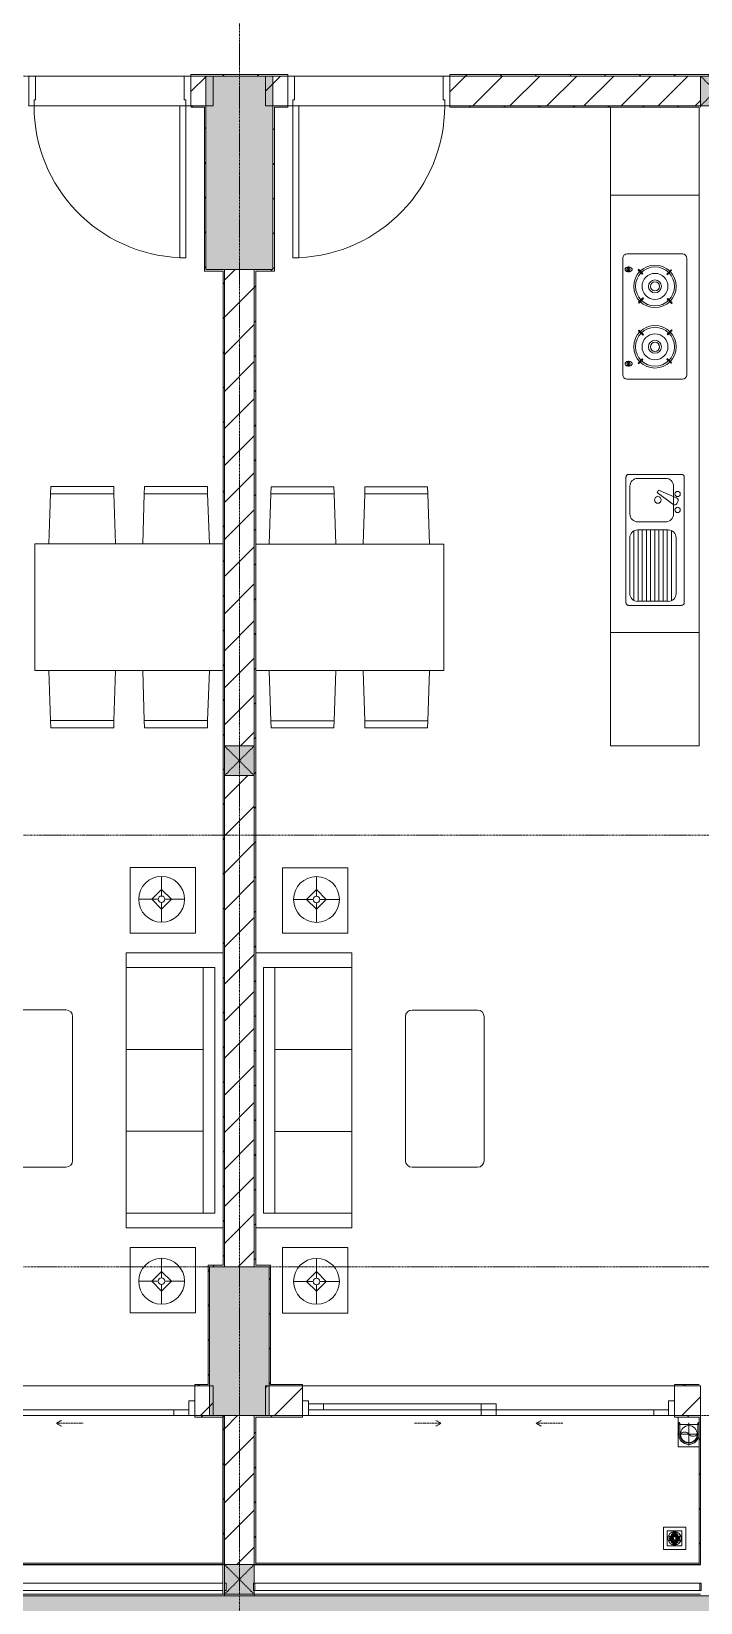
# Model space of a CAD drawing. Header units: millimetres. Extents: x 5357 to 259384, y -16348 to 109893.
# Drawn here: x 90355 to 94853, y 23281 to 33837 of the extents above; entities that cross this region are included whole.
import ezdxf

# ---------------------------------------------------------------- set-up
doc = ezdxf.new("R2010")
doc.units = ezdxf.units.MM
for name, pattern in [('Dash', [6, 3, -3]), ('Grid Line', [22.225, 12.7, -3.175, 3.175, -3.175]), ('IMPORT-CENTER _3_', [10.16, 6.35, -1.27, 1.27, -1.27])]:
    doc.linetypes.add(name, pattern=pattern)
for name, color, linetype, lineweight in [('0-1', 7, 'Continuous', 5), ('A-DETL-GENF', 92, 'Continuous', 9), ('A-DOOR', 31, 'Continuous', 9), ('A-DOOR-FRAM', 31, 'Continuous', 9), ('A-DOOR-HDLN', 31, 'Dash', 9), ('A-FLOR-1', 53, 'Continuous', 9), ('A-FLOR-HRAL', 11, 'Continuous', 9), ('A-FLOR-PATT', 8, 'Continuous', 9), ('A-WALL', 113, 'Continuous', 9), ('A-WALL-3', 113, 'Continuous', 18), ('A-WALL-PATT', 111, 'Continuous', 9), ('A-WALL-PATT-2', 53, 'Continuous', 9), ('G-IMPT', 8, 'Continuous', 9), ('G-IMPT-2', 8, 'IMPORT-CENTER _3_', 9), ('I-FURN', 30, 'Continuous', 9), ('I-FURN-1', 254, 'Continuous', 9), ('I-WALL-1', 9, 'Continuous', 18), ('I-WALL-2', 53, 'Continuous', 9), ('I-WALL-3', 2, 'Continuous', 18), ('M-EQPM', 50, 'Continuous', 9), ('S-BEAM-1', 53, 'Continuous', 9), ('S-COLS', 52, 'Continuous', 9), ('S-COLS-1', 253, 'Continuous', 5), ('S-COLS-2', 9, 'Continuous', 18), ('S-COLS-5', 52, 'Continuous', 18), ('S-COLS-6', 52, 'Dash', 9), ('S-COLS-HDLN', 52, 'Dash', 9), ('S-GRID-1', 1, 'Grid Line', 9)]:
    doc.layers.add(name, color=color, linetype=linetype, lineweight=lineweight)
pattern_1 = [(45, (0, 0), (-116.67262, 116.67262), [])]
pattern_2 = [(45, (0, 0), (-124.4508, 124.4508), [])]

# ---------------------------------------------------------------- blocks, each defined once
blk = doc.blocks.new('NCV_TKTC_KET CAU_rvt-1-TKCS_MB CẢNH QUAN CÂY XANH')
at = {"layer": 'S-COLS-1'}
for points in [[(91978, 32237), (91978, 33537), (91528, 33537), (91528, 32237)], [(91953, 24537), (91953, 25537), (91553, 25537), (91553, 24537)]]:
    blk.add_hatch(color=256, dxfattribs=at).paths.add_polyline_path(points)
at = {"layer": 'S-BEAM-1'}
for p, q in [((91643, 23535), (86478, 23535)), ((94852, 23535), (91853, 23535))]:
    blk.add_line(p, q, dxfattribs=at)
at = {"layer": 'S-COLS-2'}
for p, q in [((91978, 33537), (91528, 33537)), ((91528, 33537), (91528, 32237)), ((91978, 32237), (91978, 33537)), ((91528, 32237), (91978, 32237)), ((91953, 25537), (91553, 25537)), ((91553, 25537), (91553, 24537)), ((91953, 24537), (91953, 25537)), ((91553, 24537), (91953, 24537))]:
    blk.add_line(p, q, dxfattribs=at)
blk = doc.blocks.new('HE BEP A - HE BEP A-431959-TKCS_MB CẢNH QUAN CÂY XANH')
at = {"layer": 'I-FURN'}
for p, q in [((4, -11), (766, -11)), ((4, -605), (4, -11)), ((766, -11), (766, -605)), ((766, -11), (766, -605)), ((4294, -11), (766, -11)), ((3279, -92), (2497, -92)), ((3704, -605), (3704, -11)), ((948, -132), (948, -488)), ((1810, -114), (966, -114)), ((975, -398), (975, -193)), ((975, -196), (1455, -196)), ((981, -168), (1449, -168)), ((1028, -140), (1402, -140)), ((1455, -193), (1455, -398)), ((1509, -381), (1509, -194)), ((1562, -141), (1748, -141)), ((1801, -194), (1801, -381)), ((1828, -488), (1828, -132)), ((2467, -494), (2467, -122)), ((2555, -129), (2588, -129)), ((2555, -133), (2555, -129)), ((2588, -133), (2555, -133)), ((2575, -195), (2571, -199)), ((2571, -199), (2600, -228)), ((2604, -224), (2575, -195)), ((2588, -129), (2588, -133)), ((2793, -198), (2764, -227)), ((2768, -231), (2797, -202)), ((2797, -202), (2793, -198)), ((2979, -202), (2984, -198)), ((3009, -231), (2979, -202)), ((2984, -198), (3013, -227)), ((3172, -224), (3201, -195)), ((3206, -199), (3177, -228)), ((3189, -129), (3189, -133)), ((3222, -129), (3189, -129)), ((3189, -133), (3222, -133)), ((3201, -195), (3206, -199)), ((3222, -133), (3222, -129)), ((3309, -494), (3309, -122)), ((975, -224), (1455, -224)), ((975, -252), (1455, -252)), ((975, -280), (1455, -280)), ((975, -308), (1455, -308)), ((2600, -228), (2604, -224)), ((2764, -227), (2768, -231)), ((3013, -227), (3009, -231)), ((3177, -228), (3172, -224)), ((975, -336), (1455, -336)), ((975, -364), (1455, -364)), ((975, -392), (1455, -392)), ((980, -420), (1450, -420)), ((1706, -324), (1627, -429)), ((1670, -454), (1722, -333)), ((1722, -333), (1706, -324)), ((2574, -417), (2603, -388)), ((2578, -421), (2574, -417)), ((2607, -392), (2578, -421)), ((2603, -388), (2607, -392)), ((2766, -395), (2771, -390)), ((2796, -424), (2766, -395)), ((2771, -390), (2800, -420)), ((2800, -420), (2796, -424)), ((3006, -390), (2977, -420)), ((2977, -420), (2981, -424)), ((2981, -424), (3010, -395)), ((3010, -395), (3006, -390)), ((3174, -388), (3169, -392)), ((3169, -392), (3199, -421)), ((3203, -417), (3174, -388)), ((3199, -421), (3203, -417)), ((966, -505), (1810, -505)), ((1402, -451), (1028, -451)), ((1748, -434), (1562, -434)), ((1645, -463), (1632, -456)), ((3279, -524), (2497, -524)), ((766, -605), (4, -605)), ((766, -605), (4294, -605))]:
    blk.add_line(p, q, dxfattribs=at)
for centre, radius in [((2685, -309), 143), ((2685, -309), 131), ((3091, -309), 143), ((3091, -309), 131), ((1656, -328), 22.2), ((2685, -309), 87.2), ((2685, -309), 43.6), ((2685, -309), 30.9), ((3091, -309), 87.2), ((3091, -309), 43.6), ((3091, -309), 30.9), ((1589, -461), 17.8), ((1696, -461), 17.8)]:
    blk.add_circle(centre, radius, dxfattribs=at)
for centre, radius, start, end in [((2497, -122), 30, 90, 180), ((3279, -122), 30, 360, 90), ((966, -132), 17.5, 90, 180), ((1028, -193), 53.3, 90, 180), ((1402, -193), 53.3, 0, 90), ((1562, -194), 53.3, 90, 180), ((1748, -194), 53.3, 0, 90), ((1810, -132), 17.5, 0, 90), ((2589, -132), 33.5, 163.9419, 180), ((2589, -132), 33.5, 180, 196.0581), ((2580, -129), 24.7, 145.204, 163.9419), ((2580, -134), 24.7, 196.0581, 214.796), ((2575, -125), 18.1, 120.7976, 145.204), ((2571, -131), 11.6, 9.7177, 170.2823), ((2571, -131), 11.6, 189.9102, 350.0898), ((2575, -138), 18.1, 214.796, 239.2024), ((2571, -120), 11.5, 90, 120.7976), ((2571, -144), 11.5, 239.2024, 270), ((2571, -120), 11.5, 59.2024, 90), ((2571, -144), 11.5, 270, 300.7976), ((2568, -125), 18.1, 34.796, 59.2024), ((2568, -138), 18.1, 300.7976, 325.204), ((2563, -129), 24.7, 16.0581, 34.796), ((2563, -134), 24.7, 325.204, 343.9419), ((2554, -132), 33.5, 0, 16.0581), ((2554, -132), 33.5, 343.9419, 0), ((3223, -132), 33.5, 163.9419, 180), ((3223, -132), 33.5, 180, 196.0581), ((3214, -129), 24.7, 145.204, 163.9419), ((3214, -134), 24.7, 196.0581, 214.796), ((3209, -125), 18.1, 120.7976, 145.204), ((3205, -131), 11.6, 9.7177, 170.2823), ((3205, -131), 11.6, 189.9102, 350.0898), ((3209, -138), 18.1, 214.796, 239.2024), ((3205, -120), 11.5, 90, 120.7976), ((3205, -144), 11.5, 239.2024, 270), ((3205, -120), 11.5, 59.2024, 90), ((3205, -144), 11.5, 270, 300.7976), ((3202, -125), 18.1, 34.796, 59.2024), ((3202, -138), 18.1, 300.7976, 325.204), ((3196, -129), 24.7, 16.0581, 34.796), ((3196, -134), 24.7, 325.204, 343.9419), ((3188, -132), 33.5, 0, 16.0581), ((3188, -132), 33.5, 343.9419, 0), ((1028, -398), 53.3, 180, 270), ((1402, -398), 53.3, 270, 0), ((1562, -381), 53.3, 180, 270), ((1748, -381), 53.3, 270, 0), ((966, -488), 17.5, 180, 270), ((1641, -441), 17.8, 140.5382, 240.0479), ((1653, -448), 17.8, 240.0479, 339.4621), ((1810, -488), 17.5, 270, 0), ((2497, -494), 30, 180, 270), ((3279, -494), 30, 270, 0)]:
    blk.add_arc(centre, radius, start, end, dxfattribs=at)
at = {"layer": 'I-FURN-1'}
for p, q in [((4, -11), (4294, -11)), ((4, -605), (4, -11)), ((4294, -605), (4, -605))]:
    blk.add_line(p, q, dxfattribs=at)
blk = doc.blocks.new('RES_BAN AN 1 - RES_BAN AN 1-851490-TKCS_MB CẢNH QUAN CÂY XANH')
at = {"layer": 'I-FURN-1'}
for p, q in [((-762, -114), (-425, -102)), ((-425, -12), (-425, -1275)), ((-425, -102), (-425, -550)), ((425, -1275), (425, -12)), ((425, -102), (425, -550)), ((762, -114), (425, -102)), ((-762, -114), (-810, -115)), ((-810, -115), (-810, -537)), ((-762, -539), (-762, -114)), ((-762, -539), (-762, -114)), ((762, -539), (762, -114)), ((762, -114), (762, -539)), ((810, -115), (762, -114)), ((810, -537), (810, -115)), ((-810, -537), (-762, -539)), ((-425, -550), (-762, -539)), ((425, -550), (762, -539)), ((762, -539), (810, -537)), ((-762, -744), (-425, -733)), ((-425, -733), (-425, -1180)), ((425, -733), (425, -1180)), ((762, -744), (425, -733)), ((-810, -745), (-762, -744)), ((-810, -1167), (-810, -745)), ((-762, -1169), (-762, -744)), ((-762, -744), (-762, -1169)), ((762, -744), (810, -745)), ((762, -1169), (762, -744)), ((762, -1169), (762, -744)), ((810, -745), (810, -1167)), ((-762, -1169), (-810, -1167)), ((-425, -1180), (-762, -1169)), ((425, -1180), (762, -1169)), ((810, -1167), (762, -1169)), ((-425, -1275), (425, -1275))]:
    blk.add_line(p, q, dxfattribs=at)
blk = doc.blocks.new('LOBBY_SOFA_1 - LOBBY_SOFA_1-852725-TKCS_MB CẢNH QUAN CÂY XANH')
at = {"layer": 'I-FURN'}
for p, q in [((-2172, 1065), (-2172, 1505)), ((-2128, 1549), (-1160, 1549)), ((-1116, 1505), (-1116, 1065)), ((-1160, 1021), (-2128, 1021)), ((-2688, 634), (-3128, 634)), ((-3128, 634), (-3128, 194)), ((-2688, 194), (-2688, 634)), ((-2556, 660), (-708, 660)), ((-2556, 15), (-2556, 660)), ((-2457, 66), (-2457, 660)), ((-1907, 143), (-1907, 660)), ((-1357, 143), (-1357, 660)), ((-807, 660), (-807, 66)), ((-708, 660), (-708, 15)), ((-576, 634), (-136, 634)), ((-576, 194), (-576, 634)), ((-136, 634), (-136, 194)), ((-2915, 445), (-2915, 577)), ((-349, 445), (-349, 577)), ((-2937, 423), (-3069, 423)), ((-2981, 423), (-2915, 489)), ((-2915, 357), (-2981, 423)), ((-2915, 489), (-2849, 423)), ((-2849, 423), (-2915, 357)), ((-2893, 423), (-2761, 423)), ((-371, 423), (-503, 423)), ((-349, 489), (-415, 423)), ((-415, 423), (-349, 357)), ((-283, 423), (-349, 489)), ((-349, 357), (-283, 423)), ((-327, 423), (-195, 423)), ((-2915, 269), (-2915, 401)), ((-349, 269), (-349, 401)), ((-3128, 194), (-2688, 194)), ((-807, 143), (-2457, 143)), ((-136, 194), (-576, 194)), ((-807, 66), (-2457, 66))]:
    blk.add_line(p, q, dxfattribs=at)
for centre, radius in [((-2915, 423), 154), ((-349, 423), 154), ((-2915, 423), 22), ((-349, 423), 22)]:
    blk.add_circle(centre, radius, dxfattribs=at)
for centre, start, end in [((-2128, 1505), 90, 180), ((-1160, 1505), 0, 90), ((-2128, 1065), 180, 270), ((-1160, 1065), 270, 0)]:
    blk.add_arc(centre, 44, start, end, dxfattribs=at)
at = {"layer": 'I-FURN-1'}
for p, q in [((-2172, 1065), (-2172, 1505)), ((-2128, 1549), (-1160, 1549)), ((-1116, 1505), (-1116, 1065)), ((-1160, 1021), (-2128, 1021)), ((-3128, 634), (-2688, 634)), ((-3128, 194), (-3128, 634)), ((-2688, 634), (-2688, 194)), ((-2556, 660), (-708, 660)), ((-2556, 15), (-2556, 660)), ((-708, 660), (-708, 15)), ((-576, 634), (-136, 634)), ((-576, 194), (-576, 634)), ((-136, 634), (-136, 194)), ((-2688, 194), (-3128, 194)), ((-136, 194), (-576, 194))]:
    blk.add_line(p, q, dxfattribs=at)
for centre, start, end in [((-2128, 1505), 90, 180), ((-1160, 1505), 0, 90), ((-2128, 1065), 180, 270), ((-1160, 1065), 270, 0)]:
    blk.add_arc(centre, 44, start, end, dxfattribs=at)
blk = doc.blocks.new('RES_BAN AN 1 - RES_BAN AN 1-V43-TKCS_MB CẢNH QUAN CÂY XANH')
at = {"layer": 'I-FURN-1'}
for p, q in [((-425, 1275), (425, 1275)), ((-425, 10), (-425, 1275)), ((425, 1275), (425, 10)), ((-762, 1169), (-810, 1167)), ((-810, 1167), (-810, 745)), ((-425, 1180), (-762, 1169)), ((-762, 1169), (-762, 744)), ((-762, 744), (-762, 1169)), ((-425, 733), (-425, 1180)), ((425, 1180), (762, 1169)), ((425, 733), (425, 1180)), ((762, 1169), (762, 744)), ((762, 1169), (762, 744)), ((810, 1167), (762, 1169)), ((810, 745), (810, 1167)), ((-810, 745), (-762, 744)), ((-762, 744), (-425, 733)), ((762, 744), (425, 733)), ((762, 744), (810, 745)), ((-810, 537), (-762, 539)), ((-810, 115), (-810, 537)), ((-425, 550), (-762, 539)), ((-762, 539), (-762, 114)), ((-762, 539), (-762, 114)), ((-425, 102), (-425, 550)), ((425, 550), (762, 539)), ((425, 102), (425, 550)), ((762, 539), (762, 114)), ((762, 539), (810, 537)), ((762, 114), (762, 539)), ((810, 537), (810, 115)), ((-762, 114), (-810, 115)), ((-762, 114), (-425, 102)), ((762, 114), (425, 102)), ((810, 115), (762, 114))]:
    blk.add_line(p, q, dxfattribs=at)
blk = doc.blocks.new('LOBBY_SOFA_1 - LOBBY_SOFA_1-V44-TKCS_MB CẢNH QUAN CÂY XANH')
at = {"layer": 'I-FURN'}
for p, q in [((-2556, -10), (-2556, -660)), ((-2457, -66), (-2457, -660)), ((-807, -66), (-2457, -66)), ((-807, -660), (-807, -66)), ((-708, -660), (-708, -10)), ((-3128, -194), (-2688, -194)), ((-3128, -634), (-3128, -194)), ((-2688, -194), (-2688, -634)), ((-807, -143), (-2457, -143)), ((-1907, -143), (-1907, -660)), ((-1357, -143), (-1357, -660)), ((-576, -194), (-576, -634)), ((-136, -194), (-576, -194)), ((-136, -634), (-136, -194)), ((-2915, -269), (-2915, -401)), ((-349, -269), (-349, -401)), ((-2915, -357), (-2981, -423)), ((-2849, -423), (-2915, -357)), ((-415, -423), (-349, -357)), ((-349, -357), (-283, -423)), ((-2937, -423), (-3069, -423)), ((-2981, -423), (-2915, -489)), ((-2915, -489), (-2849, -423)), ((-2915, -445), (-2915, -577)), ((-2893, -423), (-2761, -423)), ((-371, -423), (-503, -423)), ((-349, -489), (-415, -423)), ((-283, -423), (-349, -489)), ((-349, -445), (-349, -577)), ((-327, -423), (-195, -423)), ((-2688, -634), (-3128, -634)), ((-2556, -660), (-708, -660)), ((-576, -634), (-136, -634)), ((-1160, -1021), (-2128, -1021)), ((-2172, -1065), (-2172, -1505)), ((-1116, -1505), (-1116, -1065)), ((-2128, -1549), (-1160, -1549))]:
    blk.add_line(p, q, dxfattribs=at)
for centre, radius in [((-2915, -423), 154), ((-349, -423), 154), ((-2915, -423), 22), ((-349, -423), 22)]:
    blk.add_circle(centre, radius, dxfattribs=at)
for centre, start, end in [((-2128, -1065), 90, 180), ((-1160, -1065), 0, 90), ((-2128, -1505), 180, 270), ((-1160, -1505), 270, 0)]:
    blk.add_arc(centre, 44, start, end, dxfattribs=at)
at = {"layer": 'I-FURN-1'}
for p, q in [((-2556, -10), (-2556, -660)), ((-708, -660), (-708, -10)), ((-2688, -194), (-3128, -194)), ((-3128, -194), (-3128, -634)), ((-2688, -634), (-2688, -194)), ((-136, -194), (-576, -194)), ((-576, -194), (-576, -634)), ((-136, -634), (-136, -194)), ((-3128, -634), (-2688, -634)), ((-2556, -660), (-708, -660)), ((-576, -634), (-136, -634)), ((-1160, -1021), (-2128, -1021)), ((-2172, -1065), (-2172, -1505)), ((-1116, -1505), (-1116, -1065)), ((-2128, -1549), (-1160, -1549))]:
    blk.add_line(p, q, dxfattribs=at)
for centre, start, end in [((-2128, -1065), 90, 180), ((-1160, -1065), 0, 90), ((-2128, -1505), 180, 270), ((-1160, -1505), 270, 0)]:
    blk.add_arc(centre, 44, start, end, dxfattribs=at)
blk = doc.blocks.new('NCV_TKTC_TANG 1_rvt-1-TKCS_MB CẢNH QUAN CÂY XANH')
at = {"layer": 'A-WALL-PATT-2'}
h = blk.add_hatch(dxfattribs=at)
h.set_pattern_fill('FP_10', color=256, style=0, pattern_type=2)
h.set_pattern_definition(pattern_1)
h.paths.add_polyline_path([(90338, 33327), (90338, 33337), (87478, 33337), (87478, 33327), (90329, 33327)])
h.paths.add_polyline_path([(91528, 33327), (91528, 33337), (91428, 33337), (91428, 33327), (91518, 33327)])
h = blk.add_hatch(dxfattribs=at)
h.set_pattern_fill('FP_10', color=256, style=0, pattern_type=2)
h.set_pattern_definition(pattern_1)
h.paths.add_polyline_path([(91518, 32237), (91528, 32237), (91528, 33327), (91518, 33327), (91518, 32966)])
h = blk.add_hatch(dxfattribs=at)
h.set_pattern_fill('FP_10', color=256, style=0, pattern_type=2)
h.set_pattern_definition(pattern_1)
h.paths.add_polyline_path([(92078, 33327), (92078, 33337), (91978, 33337), (91978, 33327), (92069, 33327)])
h.paths.add_polyline_path([(93168, 33327), (94853, 33327), (94853, 33337), (93168, 33337)])
h = blk.add_hatch(dxfattribs=at)
h.set_pattern_fill('FP_10', color=256, style=0, pattern_type=2)
h.set_pattern_definition(pattern_1)
h.paths.add_polyline_path([(91988, 32237), (91988, 33327), (91978, 33327), (91978, 32237)])
h = blk.add_hatch(dxfattribs=at)
h.set_pattern_fill('FP_10', color=256, style=0, pattern_type=2)
h.set_pattern_definition(pattern_1)
h.paths.add_polyline_path([(91653, 25547), (91653, 32237), (91643, 32237), (91643, 25547)])
h = blk.add_hatch(dxfattribs=at)
h.set_pattern_fill('FP_10', color=256, style=0, pattern_type=2)
h.set_pattern_definition(pattern_1)
h.paths.add_polyline_path([(91863, 25547), (91863, 32237), (91853, 32237), (91853, 25547)])
h = blk.add_hatch(dxfattribs=at)
h.set_pattern_fill('FP_10', color=256, style=0, pattern_type=2)
h.set_pattern_definition(pattern_1)
h.paths.add_polyline_path([(91988, 32227), (91988, 32237), (91863, 32237), (91863, 32227)])
h = blk.add_hatch(dxfattribs=at)
h.set_pattern_fill('FP_10', color=256, style=0, pattern_type=2)
h.set_pattern_definition(pattern_1)
h.paths.add_polyline_path([(91543, 24737), (91553, 24737), (91553, 25547), (91543, 25547), (91543, 24747)])
h = blk.add_hatch(dxfattribs=at)
h.set_pattern_fill('FP_10', color=256, style=0, pattern_type=2)
h.set_pattern_definition(pattern_1)
h.paths.add_polyline_path([(91653, 25537), (91653, 25547), (91553, 25547), (91553, 25537)])
h = blk.add_hatch(dxfattribs=at)
h.set_pattern_fill('FP_10', color=256, style=0, pattern_type=2)
h.set_pattern_definition(pattern_1)
h.paths.add_polyline_path([(91953, 24747), (91963, 24747), (91963, 25547), (91953, 25547), (91953, 25076)])
h = blk.add_hatch(dxfattribs=at)
h.set_pattern_fill('FP_10', color=256, style=0, pattern_type=2)
h.set_pattern_definition(pattern_1)
h.paths.add_polyline_path([(88878, 24737), (88953, 24737), (88953, 24747), (88878, 24747)])
h.paths.add_polyline_path([(91453, 24737), (91543, 24737), (91543, 24747), (91453, 24747)])
h = blk.add_hatch(dxfattribs=at)
h.set_pattern_fill('FP_10', color=256, style=0, pattern_type=2)
h.set_pattern_definition(pattern_1)
h.paths.add_polyline_path([(94678, 24737), (94843, 24737), (94843, 24747), (94678, 24747)])
h.paths.add_polyline_path([(91953, 24737), (92178, 24737), (92178, 24747), (91953, 24747)])
h = blk.add_hatch(dxfattribs=at)
h.set_pattern_fill('FP_10', color=256, style=0, pattern_type=2)
h.set_pattern_definition(pattern_1)
h.paths.add_polyline_path([(88953, 24527), (88953, 24537), (88878, 24537), (88878, 24527)])
h.paths.add_polyline_path([(91643, 24527), (91643, 24537), (91453, 24537), (91453, 24527)])
h = blk.add_hatch(dxfattribs=at)
h.set_pattern_fill('FP_10', color=256, style=0, pattern_type=2)
h.set_pattern_definition(pattern_1)
h.paths.add_polyline_path([(91643, 23537), (91653, 23537), (91653, 24537), (91643, 24537), (91643, 24090)])
h = blk.add_hatch(dxfattribs=at)
h.set_pattern_fill('FP_10', color=256, style=0, pattern_type=2)
h.set_pattern_definition(pattern_1)
h.paths.add_polyline_path([(91863, 24527), (92178, 24527), (92178, 24537), (91853, 24537), (91853, 24527)])
h.paths.add_polyline_path([(94843, 24527), (94843, 24537), (94678, 24537), (94678, 24527)])
h = blk.add_hatch(dxfattribs=at)
h.set_pattern_fill('FP_10', color=256, style=0, pattern_type=2)
h.set_pattern_definition(pattern_1)
h.paths.add_polyline_path([(91863, 23537), (91863, 24527), (91853, 24527), (91853, 23537)])
h = blk.add_hatch(dxfattribs=at)
h.set_pattern_fill('FP_10', color=256, style=0, pattern_type=2)
h.set_pattern_definition(pattern_1)
h.paths.add_polyline_path([(94843, 23537), (94853, 23537), (94853, 24537), (94843, 24537), (94843, 24090)])
at = {"layer": 'A-FLOR-1'}
for p, q in [((91383, 33537), (90383, 33537)), ((93123, 33537), (92123, 33537)), ((90373, 33337), (91393, 33337)), ((91393, 33337), (90373, 33337)), ((93133, 33337), (92113, 33337)), ((92113, 33337), (93133, 33337)), ((91453, 24737), (88953, 24737)), ((88953, 24737), (91453, 24737)), ((92178, 24737), (94678, 24737)), ((94678, 24737), (92178, 24737)), ((92218, 24537), (93378, 24537)), ((91853, 23537), (94853, 23537))]:
    blk.add_line(p, q, dxfattribs=at)
at = {"layer": 'I-WALL-1'}
for p, q in [((91528, 33337), (91428, 33337)), ((91428, 33337), (91428, 33327)), ((91428, 33327), (91518, 33327)), ((91518, 33327), (91518, 32237)), ((91528, 33327), (91528, 33337)), ((91528, 32237), (91528, 33327)), ((92078, 33337), (91978, 33337)), ((91978, 33337), (91978, 33327)), ((91978, 33327), (91978, 32237)), ((91988, 33327), (92078, 33327)), ((91988, 32237), (91988, 33327)), ((92078, 33327), (92078, 33337)), ((94853, 33337), (93168, 33337)), ((93168, 33337), (93168, 33327)), ((93168, 33327), (94843, 33327)), ((94853, 33327), (94853, 33337)), ((91518, 32237), (91518, 32227)), ((91518, 32227), (91643, 32227)), ((91643, 32237), (91528, 32237)), ((91653, 32237), (91643, 32237)), ((91643, 32227), (91643, 25547)), ((91653, 25547), (91653, 32237)), ((91863, 32237), (91853, 32237)), ((91853, 32237), (91853, 25547)), ((91978, 32237), (91863, 32237)), ((91863, 25547), (91863, 32227)), ((91863, 32227), (91988, 32227)), ((91988, 32227), (91988, 32237)), ((91553, 25547), (91543, 25547)), ((91543, 25547), (91543, 24747)), ((91643, 25547), (91553, 25547)), ((91653, 25537), (91653, 25547)), ((91853, 25547), (91853, 25537)), ((91953, 25547), (91863, 25547)), ((91963, 25547), (91953, 25547)), ((91963, 24747), (91963, 25547)), ((91553, 24737), (91553, 25537)), ((91553, 25537), (91653, 25537)), ((91853, 25537), (91953, 25537)), ((91953, 25537), (91953, 24747)), ((91543, 24747), (91453, 24747)), ((91453, 24747), (91453, 24737)), ((91453, 24737), (91543, 24737)), ((91543, 24737), (91553, 24737)), ((91953, 24747), (91953, 24737)), ((91953, 24737), (92178, 24737)), ((92178, 24747), (91963, 24747)), ((92178, 24737), (92178, 24747)), ((94843, 24747), (94678, 24747)), ((94678, 24747), (94678, 24737)), ((94678, 24737), (94843, 24737)), ((91643, 24537), (91453, 24537)), ((91453, 24537), (91453, 24527)), ((91453, 24527), (91643, 24527)), ((91653, 24537), (91643, 24537)), ((91643, 24527), (91643, 23537)), ((91653, 23537), (91653, 24537)), ((92178, 24537), (91853, 24537)), ((91853, 24537), (91853, 24527)), ((91853, 24527), (91853, 23537)), ((91863, 24527), (92178, 24527)), ((91863, 23537), (91863, 24527)), ((92178, 24527), (92178, 24537)), ((94843, 24537), (94678, 24537)), ((94678, 24537), (94678, 24527)), ((94678, 24527), (94843, 24527)), ((94853, 24537), (94843, 24537)), ((94843, 24527), (94843, 23537)), ((94853, 23537), (94853, 24537)), ((91643, 23537), (91653, 23537)), ((91853, 23537), (91863, 23537)), ((94843, 23537), (94853, 23537))]:
    blk.add_line(p, q, dxfattribs=at)
at = {"layer": 'I-WALL-2'}
for p, q in [((86488, 23547), (91643, 23547)), ((91863, 23547), (94843, 23547)), ((91643, 23537), (86488, 23537)), ((94843, 23537), (91863, 23537))]:
    blk.add_line(p, q, dxfattribs=at)
at = {"layer": 'I-FURN-1'}
for name, p, rotation in [('HE BEP A - HE BEP A-431959-TKCS_MB CẢNH QUAN CÂY XANH', (94237, 29033), 89.99999999999955), ('RES_BAN AN 1 - RES_BAN AN 1-V43-TKCS_MB CẢNH QUAN CÂY XANH', (91653, 29969), 90.00000000000031), ('RES_BAN AN 1 - RES_BAN AN 1-851490-TKCS_MB CẢNH QUAN CÂY XANH', (91851, 29968), 89.99999999999955), ('LOBBY_SOFA_1 - LOBBY_SOFA_1-V44-TKCS_MB CẢNH QUAN CÂY XANH', (91653, 25091), 270.0000000000001), ('LOBBY_SOFA_1 - LOBBY_SOFA_1-852725-TKCS_MB CẢNH QUAN CÂY XANH', (91848, 25090), 269.9999999999993)]:
    blk.add_blockref(name, p, dxfattribs=dict(at, rotation=rotation))
blk = doc.blocks.new('FD_05 - FD_05-1000x2200mm-835433-TKCS_MB CẢNH QUAN CÂY XANH')
at = {"layer": 'A-DETL-GENF'}
for p, q in [((510, -100), (470, -100)), ((470, -100), (470, -1120)), ((510, -1120), (510, -100)), ((470, -1120), (510, -1120))]:
    blk.add_line(p, q, dxfattribs=at)
blk.add_arc((510, -100), 1020, 180, 267.7525, dxfattribs=at)
at = {"layer": 'A-DOOR-FRAM'}
for p, q in [((-545, 100), (-500, 100)), ((-545, -100), (-545, 100)), ((-500, 100), (-500, -60)), ((500, 100), (545, 100)), ((500, -60), (500, 100)), ((545, 100), (545, -100)), ((-510, -100), (-545, -100)), ((-500, -60), (-510, -60)), ((-510, -60), (-510, -100)), ((510, -60), (500, -60)), ((510, -100), (510, -60)), ((545, -100), (510, -100))]:
    blk.add_line(p, q, dxfattribs=at)
blk = doc.blocks.new('FD_05 - FD_05-1000x2200mm-835434-TKCS_MB CẢNH QUAN CÂY XANH')
at = {"layer": 'A-DETL-GENF'}
for p, q in [((470, 100), (470, 1120)), ((470, 1120), (510, 1120)), ((510, 1120), (510, 100)), ((510, 100), (470, 100))]:
    blk.add_line(p, q, dxfattribs=at)
blk.add_arc((510, 100), 1020, 92.2475, 180, dxfattribs=at)
at = {"layer": 'A-DOOR-FRAM'}
for p, q in [((-510, 100), (-545, 100)), ((-545, 100), (-545, -100)), ((-510, 60), (-510, 100)), ((-500, 60), (-510, 60)), ((-500, -100), (-500, 60)), ((510, 60), (500, 60)), ((500, 60), (500, -100)), ((545, 100), (510, 100)), ((510, 100), (510, 60)), ((545, -100), (545, 100)), ((-545, -100), (-500, -100)), ((500, -100), (545, -100))]:
    blk.add_line(p, q, dxfattribs=at)
blk = doc.blocks.new('DEG_02-DEG_03 - DEG_02-2500x2400mm-CỬA ĐI 02 CÁNH TRƯỢT-625766-TKCS_MB CẢNH QUAN CÂY XANH')
at = {"layer": 'A-DOOR'}
for p, q in [((-1110, 100), (-1210, 100)), ((-1210, 100), (-1210, 60)), ((-1210, 60), (-1110, 60)), ((-1110, 60), (-1110, 100)), ((-1110, 100), (-50, 100)), ((-50, 60), (-1110, 60)), ((50, 100), (-50, 100)), ((-50, 100), (-50, 60)), ((50, 60), (-50, 60)), ((-50, 60), (-50, 20)), ((-50, 60), (50, 60)), ((-50, 20), (50, 20)), ((50, 60), (50, 100)), ((50, 20), (50, 60)), ((50, 60), (1110, 60)), ((1110, 20), (50, 20)), ((1210, 60), (1110, 60)), ((1110, 60), (1110, 20)), ((1110, 20), (1210, 20)), ((1210, 20), (1210, 60))]:
    blk.add_line(p, q, dxfattribs=at)
at = {"layer": 'A-DOOR-FRAM'}
for p, q in [((-1210, 100), (-1250, 100)), ((-1250, 100), (-1250, 0)), ((-1250, 0), (-1210, 0)), ((-1210, 0), (-1210, 100)), ((1250, 100), (1210, 100)), ((1210, 100), (1210, 0)), ((1210, 0), (1250, 0)), ((1250, 0), (1250, 100))]:
    blk.add_line(p, q, dxfattribs=at)
at = {"layer": 'A-DOOR-HDLN'}
for p, q in [((-500, 151), (-320, 151)), ((-320, 151), (-355, 171)), ((-320, 151), (-355, 131)), ((320, 151), (355, 171)), ((320, 151), (355, 131)), ((500, 151), (320, 151))]:
    blk.add_line(p, q, dxfattribs=at)
blk = doc.blocks.new('Railing - 50 x 10mm-1251311-TKCS_MB CẢNH QUAN CÂY XANH')
at = {"layer": 'A-FLOR-HRAL'}
for p, q in [((25, 5), (-25, 5)), ((-25, 5), (-25, -5)), ((25, -5), (25, 5)), ((-25, -5), (25, -5))]:
    blk.add_line(p, q, dxfattribs=at)
blk = doc.blocks.new('Railing - Railing-1602786-TKCS_MB CẢNH QUAN CÂY XANH')
at = {"layer": 'A-FLOR-HRAL'}
for p, q in [((94847, 23412), (91857, 23412)), ((91857, 23362), (94847, 23362))]:
    blk.add_line(p, q, dxfattribs=at)
at = {"extrusion": (0, 0, -1), "zscale": -1, "rotation": 90}
for p in [(-91852, 23387), (-94852, 23387)]:
    blk.add_blockref('Railing - 50 x 10mm-1251311-TKCS_MB CẢNH QUAN CÂY XANH', p, dxfattribs=at)
blk = doc.blocks.new('Railing - Railing-1602803-TKCS_MB CẢNH QUAN CÂY XANH')
at = {"layer": 'A-FLOR-HRAL'}
for p, q in [((91643, 23412), (86483, 23412)), ((86483, 23362), (91643, 23362))]:
    blk.add_line(p, q, dxfattribs=at)
at = {"extrusion": (0, 0, -1), "zscale": -1, "rotation": 90}
for p in [(-86478, 23387), (-91658, 23387)]:
    blk.add_blockref('Railing - 50 x 10mm-1251311-TKCS_MB CẢNH QUAN CÂY XANH', p, dxfattribs=at)
blk = doc.blocks.new('TKTC_XREF_251221_MB TANG 1 - TKTC_XREF_260130_MB TANG 1_dwg_THU NUOC - THU NUOC-444531-TKCS_MB TẦNG 1-4202124-TKCS_MB CẢNH QUAN CÂY XANH')
at = {"layer": 'M-EQPM'}
for p, q in [((-23, 11), (41, 11)), ((41, 5), (-23, 5)), ((-11, 23), (28, 23)), ((28, 17), (-11, 17)), ((-1, 36), (19, 36)), ((19, 30), (-1, 30)), ((-23, -14), (41, -14)), ((41, -20), (-23, -20)), ((-11, -26), (28, -26)), ((28, -32), (-11, -32)), ((-1, -38), (19, -38)), ((19, -44), (-1, -44))]:
    blk.add_line(p, q, dxfattribs=at)
at = {"layer": 'M-EQPM', "flags": 128}
for points in [[(84, -79), (84, 71), (-66, 71), (-66, -79)], [(59, -54), (59, 46), (-41, 46), (-41, -54)]]:
    blk.add_lwpolyline(points, close=True, dxfattribs=at)
for points in [[(-23, -1), (1, -1), (1, -7), (-23, -7)], [(41, -7), (17, -7), (17, -1), (41, -1)]]:
    blk.add_lwpolyline(points, dxfattribs=at)
at = {"layer": 'M-EQPM'}
for centre, radius, start, end in [((9, -4), 45, 360, 180), ((9, -4), 45, 360, 180), ((-23, 8), 3, 90, 270), ((-11, 20), 3, 90, 270), ((-1, 33), 3, 90, 270), ((19, 33), 3, 270, 90), ((28, 20), 3, 270, 90), ((41, 8), 3, 270, 90), ((9, -4), 45, 180, 360), ((9, -4), 45, 180, 360), ((-23, -4), 3, 90, 270), ((-23, -17), 3, 90, 270), ((-11, -29), 3, 90, 270), ((-1, -41), 3, 90, 270), ((19, -41), 3, 270, 90), ((28, -29), 3, 270, 90), ((41, -4), 3, 270, 90), ((41, -17), 3, 270, 90)]:
    blk.add_arc(centre, radius, start, end, dxfattribs=at)
blk = doc.blocks.new('TKTC_XREF_251221_MB TANG 1 - TKTC_XREF_260130_MB TANG 1_dwg_CUM U_DN100-V244-TKCS_MB CẢNH QUAN CÂY XANH')
at = {"layer": 'G-IMPT'}
blk.add_hatch(color=256, dxfattribs=at).paths.add_polyline_path([(61, 0), (59, -16), (53, -31), (43, -43), (30, -53), (16, -59), (0, -61), (0, -57), (15, -55), (28, -49), (40, -40), (49, -29), (55, -15), (57, 0), (55, 15), (49, 28), (40, 40), (28, 49), (15, 55), (0, 57), (0, 61), (16, 59), (30, 53), (43, 43), (53, 30), (59, 16)])
for p, q in [((-79, 67), (-79, 63)), ((-77, 67), (-77, 63)), ((-75, 67), (-75, 63)), ((-73, 69), (-73, 61)), ((-67, 68), (-72, 68)), ((-67, 62), (-72, 62)), ((-65, 69), (0, 69)), ((-79, -63), (-79, -67)), ((-77, -63), (-77, -67)), ((-75, -63), (-75, -67)), ((-73, -61), (-73, -69)), ((-67, -62), (-72, -62)), ((-67, -68), (-72, -68))]:
    blk.add_line(p, q, dxfattribs=at)
at = {"layer": 'G-IMPT', "flags": 128}
for points in [[(-73, 68), (-78, 68), (-78, 62), (-73, 62)], [(-72, 59), (-67, 59), (-67, 71), (-72, 71)], [(-67, 71), (-67, 73), (-65, 73), (-65, 57), (-67, 57), (-67, 59)], [(-65, 61), (0, 61), (0, 57)], [(-73, -62), (-78, -62), (-78, -68), (-73, -68)], [(-67, -69), (-67, -59), (-72, -59)], [(-67, -59), (-67, -57), (-65, -57), (-65, -69)], [(-65, -61), (0, -61), (0, -57)]]:
    blk.add_lwpolyline(points, dxfattribs=at)
at = {"layer": 'G-IMPT'}
for centre, radius, start, end in [((-78, 67), 0.96, 90, 180), ((-78, 63), 0.96, 180, 270), ((-71, 69), 1.56, 112.6199, 247.3801), ((-68, 65), 4.8, 143.1301, 216.8699), ((-71, 61), 1.56, 112.6199, 247.3801), ((0, 0), 69, 270.9247, 90), ((0, 0), 61, 270, 90), ((0, 0), 57, 270, 90), ((-78, -63), 0.96, 90, 180), ((-78, -67), 0.96, 180, 270), ((-71, -61), 1.56, 112.6199, 247.3801), ((-68, -65), 4.8, 143.1301, 216.8699)]:
    blk.add_arc(centre, radius, start, end, dxfattribs=at)
blk = doc.blocks.new('TKTC_XREF_251221_MB TANG 1 - TKTC_XREF_260130_MB TANG 1_dwg_$cc-V245-TKCS_MB CẢNH QUAN CÂY XANH')
at = {"layer": 'G-IMPT'}
blk.add_circle((0, 0), 0.5, dxfattribs=at)
for centre, radius, start, end in [((0, 0), 0.5, 90, 270), ((0.188, 0.25), 0.313, 126.8699, 233.1301), ((-0.188, -0.25), 0.313, 306.8699, 53.1301)]:
    blk.add_arc(centre, radius, start, end, dxfattribs=at)
at = {"layer": 'G-IMPT-2'}
for p, q in [((-0.673, 0), (0.673, 0)), ((0, -0.673), (0, 0.61))]:
    blk.add_line(p, q, dxfattribs=at)
blk = doc.blocks.new('TKTC_XREF_251221_MB TANG 1 - TKTC_XREF_260130_MB TANG 1_dwg-4202109-TKCS_MB CẢNH QUAN CÂY XANH')
at = {"layer": 'G-IMPT'}
blk.add_line((-108309, -376869), (-108450, -376869), dxfattribs=at)
at = {"layer": 'G-IMPT', "flags": 128}
for points in [[(-108309, -376869), (-108450, -376869), (-108450, -376820)], [(-108450, -376869), (-108450, -377019), (-108309, -377019)]]:
    blk.add_lwpolyline(points, dxfattribs=at)
at = {"extrusion": (0, 0, -1)}
for name, xscale, yscale, zscale, rotation in [('TKTC_XREF_251221_MB TANG 1 - TKTC_XREF_260130_MB TANG 1_dwg_$cc-V245-TKCS_MB CẢNH QUAN CÂY XANH', 113.7150000000073, 113.7150000000073, -113.7150000000073, 89.99900866374671), ('TKTC_XREF_251221_MB TANG 1 - TKTC_XREF_260130_MB TANG 1_dwg_CUM U_DN100-V244-TKCS_MB CẢNH QUAN CÂY XANH', 0.9975000000000007, 0.9975000000000007, -0.9975000000000008, 270.0009913382951)]:
    blk.add_blockref(name, (108378, -376934), dxfattribs=dict(at, xscale=xscale, yscale=yscale, zscale=zscale, rotation=rotation))
at = {"extrusion": (0, 0, -1), "zscale": -1}
blk.add_blockref('TKTC_XREF_251221_MB TANG 1 - TKTC_XREF_260130_MB TANG 1_dwg_THU NUOC - THU NUOC-444531-TKCS_MB TẦNG 1-4202124-TKCS_MB CẢNH QUAN CÂY XANH', (108465, -377630), dxfattribs=at)
blk = doc.blocks.new('TKTC_XREF_251221_MB TANG 1 - TKTC_XREF_251221_MB TANG 1-2038492-TKCS_MB CẢNH QUAN CÂY XANH')
blk.add_blockref('TKTC_XREF_251221_MB TANG 1 - TKTC_XREF_260130_MB TANG 1_dwg-4202109-TKCS_MB CẢNH QUAN CÂY XANH', (169499, 384110))
blk = doc.blocks.new('G1_SOF - BO TRU - 200x200-3050151-TKCS_MB CẢNH QUAN CÂY XANH')
at = {"layer": 'S-COLS-HDLN'}
for p, q in [((-100, 100), (100, -100)), ((100, 100), (-100, -100))]:
    blk.add_line(p, q, dxfattribs=at)

msp = doc.modelspace()

# ---------------------------------------------------------------- hatches: boundary and pattern name
at = {"layer": 'A-FLOR-PATT'}
h = msp.add_hatch(dxfattribs=at)
h.set_pattern_fill('FP_23', color=256, style=0, pattern_type=2)
h.set_pattern_definition([(0, (167.64, 11.2), (558.8, 558.8), [83.82, -16.764, 22.352, -16.764, -419.1]), (0, (167.64, 11.2), (558.8, 558.8), [-139.7, 83.82, -335.28]), (0, (139.7, 27.94), (558.8, 558.8), [55.88, -41.91, 83.82, -41.91, -335.28]), (0, (139.7, 27.94), (558.8, 558.8), [-223.52, 55.88, -279.4]), (0, (335.3, 251.46), (558.8, 558.8), [69.85, -27.94, 69.85, -391.16]), (0, (55.9, 363.2), (558.8, 558.8), [27.94, -55.88, 27.94, -447.04]), (90, (111.76, 363.2), (-558.8, 558.8), [50.292, -508.508]), (90, (279.4, 27.94), (-558.8, 558.8), [55.88, -502.92]), (90, (419.1, 251.46), (-558.8, 558.8), [55.88, -502.92]), (45, (352.04, 22.35), (0, 558.7996), [55.88, -734.383]), (135, (206.76, 22.35), (-558.7996, 0), [55.88, -734.383]), (63.435, (335.28, 25.15), (-0.0005, 558.8001), [55.88, -1193.635]), (75.964, (307.34, 27.94), (-0.00237, 558.80038), [55.88, -2248.111]), (75.964, (447.04, 251.46), (-0.00237, 558.80038), [44.704, -2259.287]), (75.964, (122.94, 363.22), (-0.00237, 558.80038), [39.116, -2264.875]), (104.036, (251.46, 27.94), (0.00237, 558.80038), [55.88, -2248.111]), (104.036, (391.16, 251.46), (0.00237, 558.80038), [44.704, -2259.287]), (104.036, (100.58, 363.22), (0.00237, 558.80038), [39.116, -2264.875]), (116.565, (223.52, 25.15), (0.0005, 558.8001), [55.88, -1193.634])])
h.paths.add_polyline_path([(95052.6, 23332.4), (95052.6, 23332.4), (95052.6, 24521.1), (95062.6, 24521.1), (95062.6, 23332.4), (95057.6, 23332.4), (95057.6, 23327.4), (95052.6, 23332.3)])
h.paths.add_polyline_path([(116092.6, 20988.2), (116092.6, 24536.9), (115052.6, 24536.9), (115052.6, 24526.9), (111462.6, 24526.9), (111462.6, 23335.3), (111452.6, 23336.9), (111452.6, 23325.3), (111252.6, 23325.3), (111252.5, 23335.3), (108177.6, 23335.3), (108177.6, 23325.3), (107967.6, 23325.3), (107967.6, 24535.2), (106852.6, 24535.2), (106852.6, 24526.9), (103262.6, 24526.9), (103262.6, 23337.4), (103262.6, 23335.3), (103262.6, 23325.3), (99767.6, 23325.3), (99767.6, 23335.3), (99767.6, 23337.4), (99767.6, 24526.1), (95062.6, 24526.1), (95062.6, 24536.1), (95052.6, 24536.9), (95052.6, 23327.4), (86277.6, 23327.4), (86277.6, 23337.4), (86267.6, 23337.4), (86267.6, 24526.9), (83752.6, 24526.9), (83752.6, 20988.2), (111875.3, 20988.2)])
at = {"layer": 'A-WALL-PATT'}
h = msp.add_hatch(dxfattribs=at)
h.set_pattern_fill('FP_41', color=256, style=0, pattern_type=2)
h.set_pattern_definition(pattern_1)
h.paths.add_polyline_path([(101367.6, 33536.9), (104202.6, 33536.9), (104202.6, 33546.9), (101367.6, 33546.9)])
h.paths.add_polyline_path([(86652.3, 33536.9), (90337.6, 33536.9), (90337.6, 33546.9), (85247.6, 33546.9), (85247.6, 33536.9), (86456.2, 33536.9)])
h.paths.add_polyline_path([(100277.6, 33536.9), (100277.6, 33546.9), (93167.6, 33546.9), (93167.6, 33536.9), (100127.6, 33536.9)])
h.paths.add_polyline_path([(83327.6, 33536.9), (84257.6, 33536.9), (84255.4, 33546.9), (83317.6, 33546.9), (83317.6, 33536.9)])
h.paths.add_polyline_path([(91577.6, 33536.9), (92077.6, 33536.9), (92075.4, 33546.9), (91427.6, 33546.9), (91427.6, 33536.9)])
h = msp.add_hatch(dxfattribs=at)
h.set_pattern_fill('FP_1', color=256, style=0, pattern_type=2)
h.set_pattern_definition(pattern_2)
h.paths.add_polyline_path([(90087.5, 33336.9), (90337.6, 33336.9), (90337.6, 33536.9), (86852.3, 33536.9), (86852.3, 33336.9), (87666.6, 33336.9)])
h.paths.add_polyline_path([(86153.6, 33336.9), (86652.3, 33336.9), (86652.3, 33536.9), (85247.6, 33536.9), (85247.6, 33336.9), (85877.6, 33336.9)])
h.paths.add_polyline_path([(91577.6, 33336.9), (91577.6, 33536.9), (91427.6, 33536.9), (91427.6, 33336.9)])
h.paths.add_polyline_path([(83777.6, 33336.9), (84257.6, 33336.9), (84257.6, 33536.9), (83777.6, 33536.9), (83777.6, 33376.9)])
h = msp.add_hatch(dxfattribs=at)
h.set_pattern_fill('FP_1', color=256, style=0, pattern_type=2)
h.set_pattern_definition(pattern_2)
h.paths.add_polyline_path([(99770.9, 33336.9), (99777.6, 33336.9), (99777.6, 33536.9), (95052.4, 33536.9), (95052.4, 33336.9), (97350.1, 33336.9)])
h.paths.add_polyline_path([(92077.6, 33336.9), (92077.6, 33536.9), (91927.6, 33536.9), (91927.6, 33336.9)])
h.paths.add_polyline_path([(93167.6, 33336.9), (94852.4, 33336.9), (94852.4, 33536.9), (93167.6, 33536.9), (93167.6, 33376.9)])
h = msp.add_hatch(dxfattribs=at)
h.set_pattern_fill('FP_1', color=256, style=0, pattern_type=2)
h.set_pattern_definition(pattern_2)
h.paths.add_polyline_path([(91852.6, 25536.9), (91852.6, 28836.9), (91652.6, 28836.9), (91652.6, 25536.9)])
h.paths.add_polyline_path([(91652.6, 29036.9), (91852.6, 29036.9), (91852.6, 32237), (91652.6, 32237), (91652.6, 30993.4)])
h = msp.add_hatch(dxfattribs=at)
h.set_pattern_fill('FP_1', color=256, style=0, pattern_type=2)
h.set_pattern_definition(pattern_2)
h.paths.add_polyline_path([(91577.6, 24536.9), (91577.6, 24736.9), (91452.6, 24736.9), (91452.6, 24536.9)])
h.paths.add_polyline_path([(86477.6, 24536.9), (86877.6, 24536.9), (86877.6, 24736.9), (86477.6, 24736.9), (86477.6, 24582.8)])
h.paths.add_polyline_path([(88277.6, 24536.9), (88677.5, 24536.9), (88677.5, 24736.9), (88277.6, 24736.9), (88277.6, 24573.3)])
h.paths.add_polyline_path([(88952.6, 24536.9), (88952.6, 24736.9), (88877.5, 24736.9), (88877.5, 24536.9)])
h = msp.add_hatch(dxfattribs=at)
h.set_pattern_fill('FP_1', color=256, style=0, pattern_type=2)
h.set_pattern_definition(pattern_2)
h.paths.add_polyline_path([(94852.6, 24536.9), (94852.6, 24736.9), (94677.6, 24736.9), (94677.6, 24536.9)])
h.paths.add_polyline_path([(92177.6, 24536.9), (92177.6, 24736.9), (91927.6, 24736.9), (91927.6, 24536.9)])
h = msp.add_hatch(dxfattribs=at)
h.set_pattern_fill('FP_1', color=256, style=0, pattern_type=2)
h.set_pattern_definition(pattern_2)
h.paths.add_polyline_path([(91852.6, 23536.9), (91852.6, 24537.4), (91652.6, 24537.4), (91652.6, 23536.9)])
at = {"layer": 'S-COLS-1'}
for points in [[(94852.4, 33336.9), (95052.4, 33336.9), (95052.4, 33536.9), (94852.4, 33536.9)], [(91652.6, 28836.9), (91852.6, 28836.9), (91852.6, 29036.9), (91652.6, 29036.9), (91652.6, 29020.9)], [(91662.6, 23336.9), (91852.6, 23336.9), (91852.6, 23362.4), (91847.5, 23362.4), (91847.5, 23412.4), (91852.6, 23412.4), (91852.6, 23536.9), (91652.6, 23536.9), (91652.6, 23412.4), (91662.6, 23412.4), (91662.6, 23362.4), (91652.6, 23362.4), (91652.6, 23336.9)]]:
    msp.add_hatch(color=256, dxfattribs=at).paths.add_polyline_path(points)

# ---------------------------------------------------------------- linework, layer by layer
at = {"layer": 'A-WALL'}
for p, q in [((90382.6, 33536.9), (91382.6, 33536.9)), ((91577.6, 33536.9), (91427.6, 33536.9)), ((91427.6, 33536.9), (91577.6, 33536.9)), ((92077.6, 33536.9), (91927.6, 33536.9)), ((91927.6, 33536.9), (92077.6, 33536.9)), ((92122.6, 33536.9), (93122.6, 33536.9)), ((94852.4, 33536.9), (93167.6, 33536.9)), ((93167.6, 33536.9), (94852.4, 33536.9)), ((94852.4, 33336.9), (94852.4, 33536.9)), ((91392.6, 33336.9), (90372.6, 33336.9)), ((93132.6, 33336.9), (92112.6, 33336.9)), ((91652.6, 29036.9), (91852.6, 29036.9)), ((91852.6, 28836.9), (91652.6, 28836.9)), ((88952.6, 24736.9), (91452.6, 24736.9)), ((92177.6, 24736.9), (94677.6, 24736.9)), ((94852.6, 24536.9), (94852.6, 24736.9)), ((93377.6, 24536.9), (92217.6, 24536.9)), ((91652.6, 23536.9), (91852.6, 23536.9)), ((86477.6, 23337.4), (91642.6, 23337.4)), ((91852.6, 23337.4), (94852.6, 23337.4)), ((91653.6, 23327.4), (86477.6, 23327.4)), ((95052.6, 23327.4), (91852.6, 23327.4))]:
    msp.add_line(p, q, dxfattribs=at)
at = {"layer": 'A-WALL-3'}
for p, q in [((91577.6, 33336.9), (91577.6, 33536.9)), ((91927.6, 33536.9), (91927.6, 33336.9)), ((91427.6, 33336.9), (91577.6, 33336.9)), ((91927.6, 33336.9), (92077.6, 33336.9)), ((93167.6, 33336.9), (94852.4, 33336.9)), ((91852.6, 32237), (91652.6, 32237)), ((91652.6, 32237), (91652.6, 29036.9)), ((91852.6, 29036.9), (91852.6, 32237)), ((91652.6, 28836.9), (91652.6, 25536.9)), ((91852.6, 25536.9), (91852.6, 28836.9)), ((91652.6, 25536.9), (91852.6, 25536.9)), ((91577.6, 24736.9), (91452.6, 24736.9)), ((91452.6, 24736.9), (91452.6, 24636.9)), ((91577.6, 24536.9), (91577.6, 24736.9)), ((92177.6, 24736.9), (91927.6, 24736.9)), ((91927.6, 24736.9), (91927.6, 24536.9)), ((92177.6, 24636.9), (92177.6, 24736.9)), ((94852.6, 24736.9), (94677.6, 24736.9)), ((94677.6, 24736.9), (94677.6, 24636.9)), ((91452.6, 24536.9), (91577.6, 24536.9)), ((91652.6, 24530.2), (91642.6, 24530.2)), ((91642.6, 24530.2), (91642.6, 23337.4)), ((91852.6, 24537.4), (91652.6, 24537.4)), ((91652.6, 24537.4), (91652.6, 23536.9)), ((91652.6, 23412.4), (91652.6, 24530.2)), ((91852.6, 23536.9), (91852.6, 24537.4)), ((91927.6, 24536.9), (92177.6, 24536.9)), ((94677.6, 24536.9), (94852.6, 24536.9)), ((91642.6, 23337.4), (91652.6, 23337.4)), ((91652.6, 23337.4), (91652.6, 23362.4)), ((91852.6, 23337.4), (91653.6, 23337.4)), ((91653.6, 23337.4), (91653.6, 23327.4)), ((91852.6, 23327.4), (91852.6, 23337.4)), ((91653.6, 23327.4), (91852.6, 23327.4))]:
    msp.add_line(p, q, dxfattribs=at)
at = {"layer": 'I-WALL-3'}
for p, q in [((92077.6, 33546.9), (91427.6, 33546.9)), ((91427.6, 33546.9), (91427.6, 33536.9)), ((91577.6, 33536.9), (91927.6, 33536.9)), ((92077.6, 33536.9), (92077.6, 33546.9)), ((100277.6, 33546.9), (93167.6, 33546.9)), ((93167.6, 33546.9), (93167.6, 33536.9)), ((94852.4, 33536.9), (95052.4, 33536.9))]:
    msp.add_line(p, q, dxfattribs=at)
at = {"layer": 'S-COLS'}
for p, q in [((94852.4, 33536.9), (94852.4, 33336.9)), ((91852.6, 29036.9), (91652.6, 29036.9)), ((91652.6, 28836.9), (91852.6, 28836.9)), ((91852.6, 23536.9), (91652.6, 23536.9))]:
    msp.add_line(p, q, dxfattribs=at)
at = {"layer": 'S-COLS-5'}
for p, q in [((95052.4, 33536.9), (94852.4, 33536.9)), ((94852.4, 33336.9), (95052.4, 33336.9)), ((91652.6, 29036.9), (91652.6, 28836.9)), ((91852.6, 28836.9), (91852.6, 29036.9)), ((91652.6, 23536.9), (91652.6, 23412.4)), ((91852.6, 23412.4), (91852.6, 23536.9)), ((91652.6, 23362.4), (91652.6, 23336.9)), ((91652.6, 23336.9), (91852.6, 23336.9)), ((91852.6, 23336.9), (91852.6, 23362.4))]:
    msp.add_line(p, q, dxfattribs=at)
at = {"layer": 'S-GRID-1'}
for p, q in [((91752.6, 20960.6), (91752.6, 80482.7)), ((130319.3, 33536.9), (29351.8, 33536.9)), ((130319.3, 28436.9), (29351.8, 28436.9)), ((127525.3, 25536.9), (32145.8, 25536.9)), ((130319.3, 24536.9), (29351.8, 24536.9))]:
    msp.add_line(p, q, dxfattribs=at)

# ---------------------------------------------------------------- block references
at = {"layer": '0-1'}
for name in ['NCV_TKTC_KET CAU_rvt-1-TKCS_MB CẢNH QUAN CÂY XANH', 'NCV_TKTC_TANG 1_rvt-1-TKCS_MB CẢNH QUAN CÂY XANH']:
    msp.add_blockref(name, (0, 0), dxfattribs=at)
at = {"layer": 'A-DOOR'}
msp.add_blockref('FD_05 - FD_05-1000x2200mm-835433-TKCS_MB CẢNH QUAN CÂY XANH', (90882.6, 33436.9), dxfattribs=at)
at = {"layer": 'A-DOOR', "rotation": 180}
for name, p in [('FD_05 - FD_05-1000x2200mm-835434-TKCS_MB CẢNH QUAN CÂY XANH', (92622.6, 33436.9)), ('DEG_02-DEG_03 - DEG_02-2500x2400mm-CỬA ĐI 02 CÁNH TRƯỢT-625766-TKCS_MB CẢNH QUAN CÂY XANH', (90202.6, 24636.9)), ('DEG_02-DEG_03 - DEG_02-2500x2400mm-CỬA ĐI 02 CÁNH TRƯỢT-625766-TKCS_MB CẢNH QUAN CÂY XANH', (93427.6, 24636.9))]:
    msp.add_blockref(name, p, dxfattribs=at)
at = {"layer": 'A-FLOR-HRAL'}
for name in ['Railing - Railing-1602803-TKCS_MB CẢNH QUAN CÂY XANH', 'Railing - Railing-1602786-TKCS_MB CẢNH QUAN CÂY XANH']:
    msp.add_blockref(name, (0, 0), dxfattribs=at)
at = {"layer": 'M-EQPM'}
msp.add_blockref('TKTC_XREF_251221_MB TANG 1 - TKTC_XREF_251221_MB TANG 1-2038492-TKCS_MB CẢNH QUAN CÂY XANH', (33652.6, 17236.9), dxfattribs=at)
at = {"layer": 'S-COLS-6'}
for p in [(94952.4, 33436.9), (91752.6, 28936.9), (91752.6, 23436.9)]:
    msp.add_blockref('G1_SOF - BO TRU - 200x200-3050151-TKCS_MB CẢNH QUAN CÂY XANH', p, dxfattribs=at)

doc.saveas('drawing.dxf')
